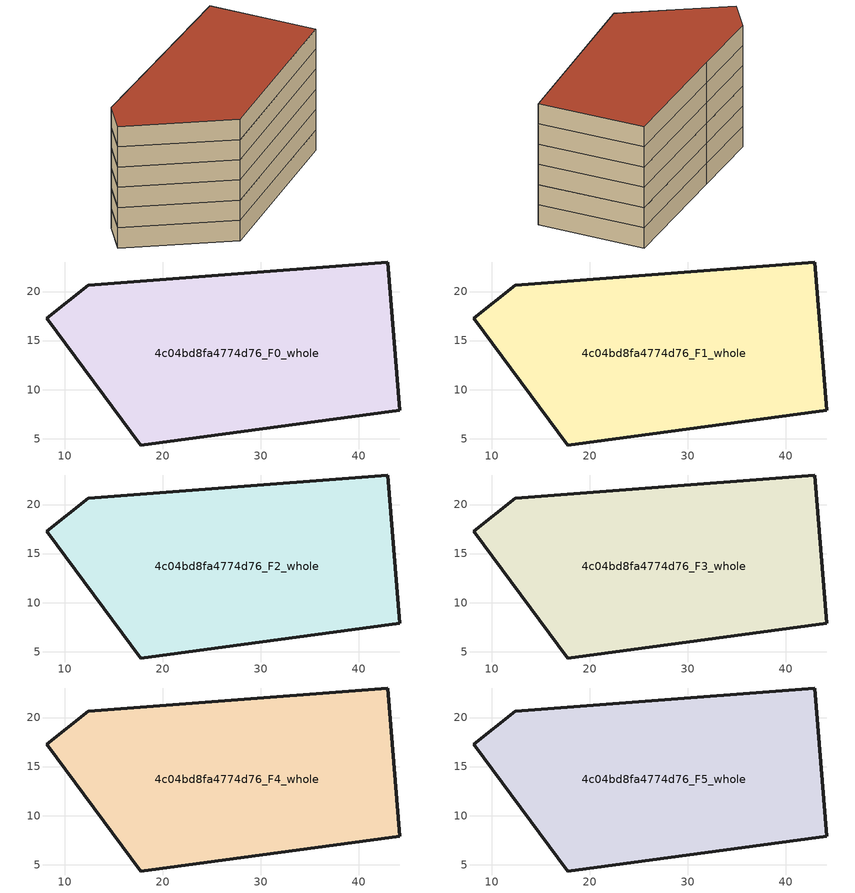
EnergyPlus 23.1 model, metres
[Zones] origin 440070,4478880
4c04bd8fa4774d76_F0_whole
 floor ground (EU_floor_Construction): 42.95,23.01 44.18,7.88 17.75,4.35 8.16,17.26 12.41,20.63 23.69,21.5 z0
 wall outside (EU_wall_Construction): 42.95,23.01 23.69,21.5 12.41,20.63 8.16,17.26 17.75,4.35 44.18,7.88 42.95,23.01 z0:3
4c04bd8fa4774d76_F1_whole
 floor to 4c04bd8fa4774d76_F0_whole (EU_floor_Construction): 42.95,23.01 44.18,7.88 17.75,4.35 8.16,17.26 12.41,20.63 23.69,21.5 z3
 wall outside (EU_wall_Construction): 42.95,23.01 23.69,21.5 12.41,20.63 8.16,17.26 17.75,4.35 44.18,7.88 42.95,23.01 z3:6
4c04bd8fa4774d76_F2_whole
 floor to 4c04bd8fa4774d76_F1_whole (EU_floor_Construction): 42.95,23.01 44.18,7.88 17.75,4.35 8.16,17.26 12.41,20.63 23.69,21.5 z6
 wall outside (EU_wall_Construction): 42.95,23.01 23.69,21.5 12.41,20.63 8.16,17.26 17.75,4.35 44.18,7.88 42.95,23.01 z6:9
4c04bd8fa4774d76_F3_whole
 floor to 4c04bd8fa4774d76_F2_whole (EU_floor_Construction): 42.95,23.01 44.18,7.88 17.75,4.35 8.16,17.26 12.41,20.63 23.69,21.5 z9
 wall outside (EU_wall_Construction): 42.95,23.01 23.69,21.5 12.41,20.63 8.16,17.26 17.75,4.35 44.18,7.88 42.95,23.01 z9:12
4c04bd8fa4774d76_F4_whole
 floor to 4c04bd8fa4774d76_F3_whole (EU_floor_Construction): 42.95,23.01 44.18,7.88 17.75,4.35 8.16,17.26 12.41,20.63 23.69,21.5 z12
 wall outside (EU_wall_Construction): 42.95,23.01 23.69,21.5 12.41,20.63 8.16,17.26 17.75,4.35 44.18,7.88 42.95,23.01 z12:15
4c04bd8fa4774d76_F5_whole
 floor to 4c04bd8fa4774d76_F4_whole (EU_floor_Construction): 42.95,23.01 44.18,7.88 17.75,4.35 8.16,17.26 12.41,20.63 23.69,21.5 z15
 wall outside (EU_wall_Construction): 42.95,23.01 23.69,21.5 12.41,20.63 8.16,17.26 17.75,4.35 44.18,7.88 42.95,23.01 z15:18
 roof outside (EU_roof_Construction): 44.18,7.88 42.95,23.01 23.69,21.5 12.41,20.63 8.16,17.26 17.75,4.35 z18
[Building]
EU S2 Campaign: North Axis=0; Terrain=City; Solar Distribution=FullExterior
[Site:Location]
Madrid: Latitude=40.5; Longitude=-3.5; Time Zone=1; Elevation=609
[SizingPeriod:WeatherFileDays]
AnnualSizingPeriod: Begin Month=1; Begin Day of Month=1; End Month=12; End Day of Month=31; Day of Week for Start Day=Monday; Use Weather File Daylight Saving Period=No; Use Weather File Rain and Snow Indicators=No
[MATERIAL]
EU_InternalMass_Material: Roughness=MediumRough; Thickness=0.1; Conductivity=1; Density=1800; Specific Heat=900; Thermal Absorptance=0.9; Solar Absorptance=0.7; Visible Absorptance=0.7
[MATERIAL:NOMASS] Roughness=MediumRough; Thermal Absorptance=0.9; Solar Absorptance=0.7; Visible Absorptance=0.7
Name | Thermal Resistance
EU_wall_NoMass | 0.609216
EU_roof_NoMass | 0.513268
EU_floor_NoMass | 0.568163
[CONSTRUCTION]
EU_wall_Construction: EU_wall_NoMass
EU_roof_Construction: EU_roof_NoMass
EU_floor_Construction: EU_floor_NoMass
EU_InternalMass_Construction: EU_InternalMass_Material
[ZONE] Type=1; Multiplier=1; Ceiling Height=autocalculate; Floor Area=autocalculate; Part of Total Floor Area=Yes
Name | Volume
4c04bd8fa4774d76_F0_whole | 1501.43
4c04bd8fa4774d76_F1_whole; 4c04bd8fa4774d76_F2_whole; 4c04bd8fa4774d76_F3_whole; 4c04bd8fa4774d76_F4_whole; 4c04bd8fa4774d76_F5_whole | 1501.42
[INTERNALMASS] Construction=EU_InternalMass_Construction; Surface Area=500.475
Name | Zone or ZoneList
4c04bd8fa4774d76_F0_whole_EU_InternalMass | 4c04bd8fa4774d76_F0_whole
4c04bd8fa4774d76_F1_whole_EU_InternalMass | 4c04bd8fa4774d76_F1_whole
4c04bd8fa4774d76_F2_whole_EU_InternalMass | 4c04bd8fa4774d76_F2_whole
4c04bd8fa4774d76_F3_whole_EU_InternalMass | 4c04bd8fa4774d76_F3_whole
4c04bd8fa4774d76_F4_whole_EU_InternalMass | 4c04bd8fa4774d76_F4_whole
4c04bd8fa4774d76_F5_whole_EU_InternalMass | 4c04bd8fa4774d76_F5_whole
[OTHEREQUIPMENT] Fuel Type=Electricity; Design Level Calculation Method=Watts/Area; Power per Zone Floor Area=1; Fraction Latent=0; Fraction Radiant=0; Fraction Lost=0; Carbon Dioxide Generation Rate=0; EndUse Subcategory=EU_Step8_InternalGains
Name | Zone or ZoneList or Space or SpaceList | Schedule
EU_Step8_InternalGain_4c04bd8fa4774d76_F0_whole_f000 | 4c04bd8fa4774d76_F0_whole | EU_Step8_GainSchedule_4c04bd8fa4774d76_F0_whole_f000
EU_Step8_InternalGain_4c04bd8fa4774d76_F1_whole_f000 | 4c04bd8fa4774d76_F1_whole | EU_Step8_GainSchedule_4c04bd8fa4774d76_F1_whole_f000
EU_Step8_InternalGain_4c04bd8fa4774d76_F2_whole_f000 | 4c04bd8fa4774d76_F2_whole | EU_Step8_GainSchedule_4c04bd8fa4774d76_F2_whole_f000
EU_Step8_InternalGain_4c04bd8fa4774d76_F3_whole_f000 | 4c04bd8fa4774d76_F3_whole | EU_Step8_GainSchedule_4c04bd8fa4774d76_F3_whole_f000
EU_Step8_InternalGain_4c04bd8fa4774d76_F4_whole_f000 | 4c04bd8fa4774d76_F4_whole | EU_Step8_GainSchedule_4c04bd8fa4774d76_F4_whole_f000
EU_Step8_InternalGain_4c04bd8fa4774d76_F5_whole_f000 | 4c04bd8fa4774d76_F5_whole | EU_Step8_GainSchedule_4c04bd8fa4774d76_F5_whole_f000
[ZONEVENTILATION:DESIGNFLOWRATE] Schedule=EU_AlwaysOn; Design Flow Rate Calculation Method=AirChanges/Hour; Air Changes per Hour=0.752966; Ventilation Type=Natural; Fan Pressure Rise=0; Fan Total Efficiency=1; Constant Term Coefficient=1; Temperature Term Coefficient=0; Velocity Term Coefficient=0; Velocity Squared Term Coefficient=0; Minimum Indoor Temperature=-100; Maximum Indoor Temperature=100; Delta Temperature=-100; Minimum Outdoor Temperature=-100; Maximum Outdoor Temperature=100; Maximum Wind Speed=40
Name | Zone or ZoneList or Space or SpaceList
EU_ConstantAir_4c04bd8fa4774d76_F0_whole | 4c04bd8fa4774d76_F0_whole
EU_ConstantAir_4c04bd8fa4774d76_F1_whole | 4c04bd8fa4774d76_F1_whole
EU_ConstantAir_4c04bd8fa4774d76_F2_whole | 4c04bd8fa4774d76_F2_whole
EU_ConstantAir_4c04bd8fa4774d76_F3_whole | 4c04bd8fa4774d76_F3_whole
EU_ConstantAir_4c04bd8fa4774d76_F4_whole | 4c04bd8fa4774d76_F4_whole
EU_ConstantAir_4c04bd8fa4774d76_F5_whole | 4c04bd8fa4774d76_F5_whole
[HVACTEMPLATE:THERMOSTAT] Constant Heating Setpoint=20; Constant Cooling Setpoint=50
EU_HeatOnly_4c04bd8fa4774d76_F0_whole; EU_HeatOnly_4c04bd8fa4774d76_F1_whole; EU_HeatOnly_4c04bd8fa4774d76_F2_whole; EU_HeatOnly_4c04bd8fa4774d76_F3_whole; EU_HeatOnly_4c04bd8fa4774d76_F4_whole; EU_HeatOnly_4c04bd8fa4774d76_F5_whole
[HVACTEMPLATE:ZONE:IDEALLOADSAIRSYSTEM] System Availability Schedule=EU_AlwaysOn; Maximum Heating Supply Air Temperature=50; Minimum Cooling Supply Air Temperature=13; Maximum Heating Supply Air Humidity Ratio=0.0156; Minimum Cooling Supply Air Humidity Ratio=0.0077; Heating Limit=NoLimit; Cooling Limit=NoLimit; Heating Availability Schedule=EU_AlwaysOn; Cooling Availability Schedule=EU_CoolingOff; Dehumidification Control Type=ConstantSensibleHeatRatio; Cooling Sensible Heat Ratio=0.7; Dehumidification Setpoint=60; Humidification Control Type=None; Humidification Setpoint=30; Outdoor Air Method=None; Outdoor Air Flow Rate per Person=0.00944; Outdoor Air Flow Rate per Zone Floor Area=0; Outdoor Air Flow Rate per Zone=0; Demand Controlled Ventilation Type=None; Outdoor Air Economizer Type=NoEconomizer; Heat Recovery Type=None; Sensible Heat Recovery Effectiveness=0.7; Latent Heat Recovery Effectiveness=0.65
Name | Template Thermostat
4c04bd8fa4774d76_F0_whole | EU_HeatOnly_4c04bd8fa4774d76_F0_whole
4c04bd8fa4774d76_F1_whole | EU_HeatOnly_4c04bd8fa4774d76_F1_whole
4c04bd8fa4774d76_F2_whole | EU_HeatOnly_4c04bd8fa4774d76_F2_whole
4c04bd8fa4774d76_F3_whole | EU_HeatOnly_4c04bd8fa4774d76_F3_whole
4c04bd8fa4774d76_F4_whole | EU_HeatOnly_4c04bd8fa4774d76_F4_whole
4c04bd8fa4774d76_F5_whole | EU_HeatOnly_4c04bd8fa4774d76_F5_whole
[SIZING:ZONE] Zone Cooling Design Supply Air Temperature Input Method=SupplyAirTemperature; Zone Cooling Design Supply Air Temperature=13; Zone Heating Design Supply Air Temperature Input Method=SupplyAirTemperature; Zone Heating Design Supply Air Temperature=50; Zone Cooling Design Supply Air Humidity Ratio=0.008; Zone Heating Design Supply Air Humidity Ratio=0.008; Cooling Design Air Flow Method=DesignDay; Cooling Design Air Flow Rate=0; Cooling Minimum Air Flow per Zone Floor Area=0.000762; Cooling Minimum Air Flow=0; Cooling Minimum Air Flow Fraction=0.2; Heating Design Air Flow Method=DesignDay; Heating Design Air Flow Rate=0; Heating Maximum Air Flow per Zone Floor Area=0.002032; Heating Maximum Air Flow=0.141576; Heating Maximum Air Flow Fraction=0.3; Account for Dedicated Outdoor Air System=No; Dedicated Outdoor Air System Control Strategy=NeutralSupplyAir; Dedicated Outdoor Air Low Setpoint Temperature for Design=autosize; Dedicated Outdoor Air High Setpoint Temperature for Design=autosize; Zone Load Sizing Method=Sensible Load Only No Latent Load; Zone Latent Cooling Design Supply Air Humidity Ratio Input Method=HumidityRatioDifference; Zone Cooling Design Supply Air Humidity Ratio Difference=0.005; Zone Latent Heating Design Supply Air Humidity Ratio Input Method=HumidityRatioDifference; Zone Humidification Design Supply Air Humidity Ratio Difference=0.005
4c04bd8fa4774d76_F0_whole; 4c04bd8fa4774d76_F1_whole; 4c04bd8fa4774d76_F2_whole; 4c04bd8fa4774d76_F3_whole; 4c04bd8fa4774d76_F4_whole; 4c04bd8fa4774d76_F5_whole
[SCHEDULE:CONSTANT]
Name | Hourly Value
EU_AlwaysOn | 1
EU_CoolingOff | 0
[SCHEDULE:FILE] Column Number=1; Rows to Skip at Top=0; Number of Hours of Data=8760; Column Separator=Comma; Interpolate to Timestep=No; Minutes per Item=60; Adjust Schedule for Daylight Savings=Yes
Name | File
EU_Step8_GainSchedule_4c04bd8fa4774d76_F0_whole_f000 | C:\Users\o_iseri\Desktop\OpenUBEM\openubem\outputs\eu_evidence\EU-11\ES-MAD-BERRUGUETE\idfs\4c04bd8fa4774d76\4c04bd8fa4774d76_F0_whole_f000_gain.csv
EU_Step8_GainSchedule_4c04bd8fa4774d76_F1_whole_f000 | C:\Users\o_iseri\Desktop\OpenUBEM\openubem\outputs\eu_evidence\EU-11\ES-MAD-BERRUGUETE\idfs\4c04bd8fa4774d76\4c04bd8fa4774d76_F1_whole_f000_gain.csv
EU_Step8_GainSchedule_4c04bd8fa4774d76_F2_whole_f000 | C:\Users\o_iseri\Desktop\OpenUBEM\openubem\outputs\eu_evidence\EU-11\ES-MAD-BERRUGUETE\idfs\4c04bd8fa4774d76\4c04bd8fa4774d76_F2_whole_f000_gain.csv
EU_Step8_GainSchedule_4c04bd8fa4774d76_F3_whole_f000 | C:\Users\o_iseri\Desktop\OpenUBEM\openubem\outputs\eu_evidence\EU-11\ES-MAD-BERRUGUETE\idfs\4c04bd8fa4774d76\4c04bd8fa4774d76_F3_whole_f000_gain.csv
EU_Step8_GainSchedule_4c04bd8fa4774d76_F4_whole_f000 | C:\Users\o_iseri\Desktop\OpenUBEM\openubem\outputs\eu_evidence\EU-11\ES-MAD-BERRUGUETE\idfs\4c04bd8fa4774d76\4c04bd8fa4774d76_F4_whole_f000_gain.csv
EU_Step8_GainSchedule_4c04bd8fa4774d76_F5_whole_f000 | C:\Users\o_iseri\Desktop\OpenUBEM\openubem\outputs\eu_evidence\EU-11\ES-MAD-BERRUGUETE\idfs\4c04bd8fa4774d76\4c04bd8fa4774d76_F5_whole_f000_gain.csv
